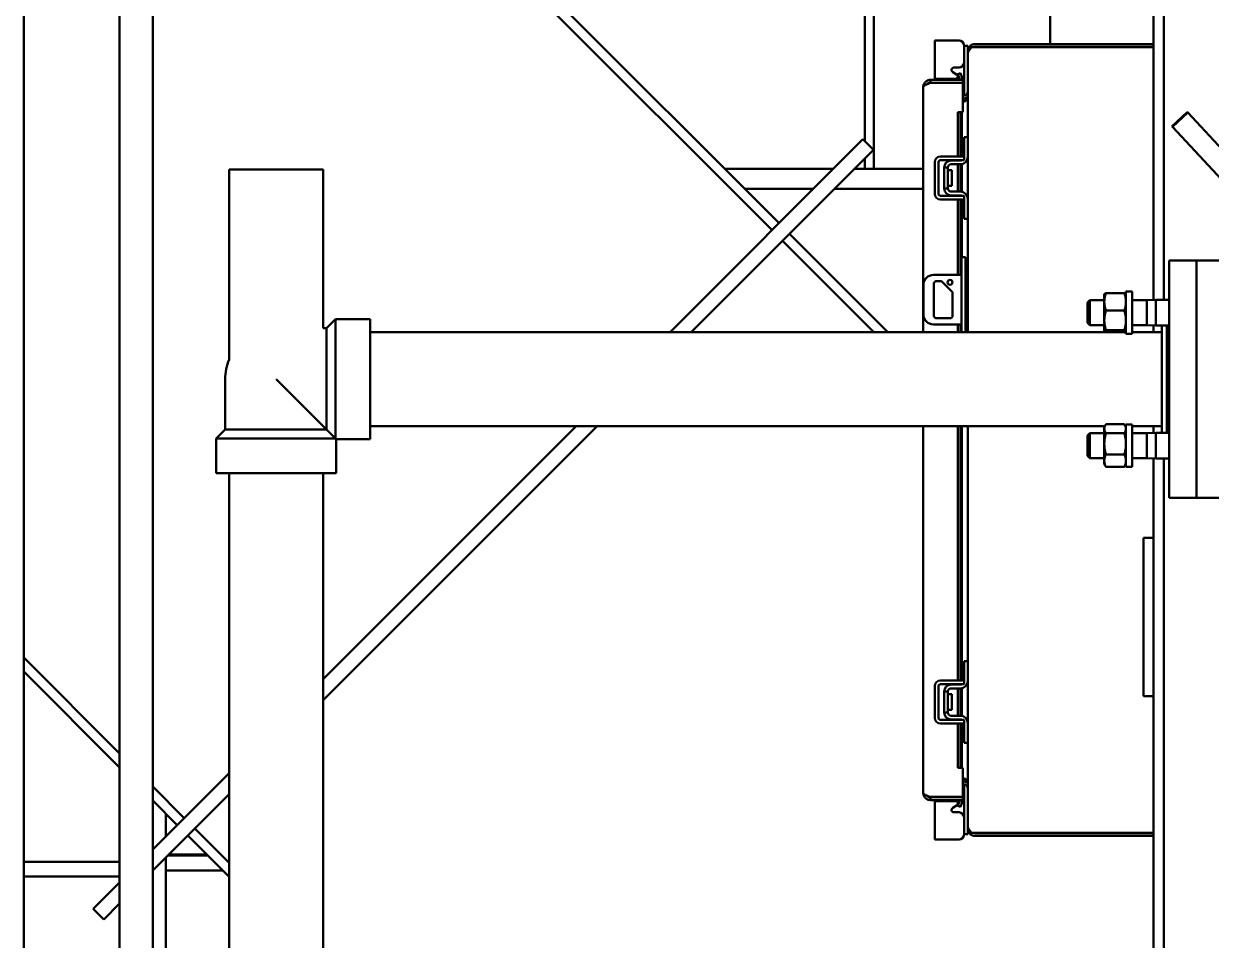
# Model space of a CAD drawing. Header units: inches. Extents: x 11 to 1621, y 11 to 1332.
# Drawn here: x 1170.35 to 1200.35, y 308.22 to 331.37 of the extents above; entities that cross this region are included whole.
import ezdxf

# ---------------------------------------------------------------- set-up
doc = ezdxf.new("R2010")
doc.units = ezdxf.units.IN
doc.header["$LTSCALE"] = 48
doc.header["$MEASUREMENT"] = 0
doc.layers.add('Visible (ANSI)', color=7, linetype='Continuous', lineweight=50)

msp = doc.modelspace()

# ---------------------------------------------------------------- linework, layer by layer
at = {"layer": 'Visible (ANSI)'}
for p, q in [((1191.602498, 328.406296), (1191.602498, 335.287462)), ((1191.830193, 327.701101), (1191.830193, 335.287462)), ((1198.894479, 324.389132), (1198.894479, 335.345503)), ((1199.154479, 324.391532), (1199.154479, 335.313348)), ((1172.776979, 334.773116), (1172.776979, 302.503616)), ((1173.616979, 334.773116), (1173.616979, 302.503616)), ((1170.354479, 334.444962), (1170.354479, 303.115962)), ((1196.281653, 334.148116), (1196.281653, 330.854648)), ((1189.258418, 326.154182), (1183.446979, 331.96562)), ((1183.770203, 331.99595), (1189.435194, 326.330959)), ((1193.36898, 330.948648), (1193.36898, 329.978648)), ((1193.513979, 330.948648), (1193.36898, 330.948648)), ((1193.513979, 330.948648), (1193.983979, 330.948648)), ((1194.108979, 330.814648), (1194.108979, 330.823648)), ((1194.108979, 330.694648), (1194.108979, 330.814648)), ((1194.203979, 330.814648), (1194.108979, 330.814648)), ((1194.108979, 330.694648), (1194.108979, 329.549676)), ((1194.203979, 330.814648), (1194.203979, 330.694648)), ((1194.203979, 330.694648), (1194.203979, 330.675648)), ((1194.203979, 330.675648), (1194.203979, 330.595648)), ((1194.203979, 330.675648), (1194.222851, 330.675648)), ((1194.272979, 330.816861), (1194.305862, 330.774648)), ((1194.382979, 330.774648), (1194.272979, 330.774648)), ((1194.272979, 330.736861), (1194.272979, 330.774648)), ((1194.382979, 330.854648), (1198.894479, 330.854648)), ((1194.382979, 330.785648), (1198.894479, 330.785648)), ((1198.894479, 330.774648), (1194.382979, 330.774648)), ((1196.281653, 330.785648), (1196.281653, 330.774648)), ((1194.203979, 328.504648), (1194.203979, 330.595648)), ((1193.922979, 330.09061), (1193.822387, 330.148687)), ((1193.852387, 330.260648), (1193.983979, 330.260648)), ((1194.016167, 330.123599), (1193.951328, 330.099999)), ((1193.986513, 330.003329), (1193.951328, 330.099999)), ((1194.051352, 330.026929), (1194.016167, 330.123599)), ((1193.079479, 323.578653), (1193.079479, 329.770648)), ((1193.258479, 329.949648), (1194.079479, 329.949648)), ((1193.258479, 329.949648), (1193.258479, 329.880648)), ((1193.258479, 329.880648), (1194.079479, 329.880648)), ((1193.258479, 329.873577), (1194.079479, 329.873577)), ((1193.36898, 329.978648), (1193.513979, 329.978648)), ((1193.892979, 329.978648), (1193.513979, 329.978648)), ((1194.079479, 329.880648), (1194.079479, 329.949648)), ((1194.079479, 329.873577), (1194.079479, 329.139577)), ((1194.079479, 329.548648), (1194.093979, 329.548648)), ((1194.079479, 329.479648), (1194.093979, 329.479648)), ((1194.093979, 329.468648), (1194.079479, 329.468648)), ((1194.095076, 329.399657), (1194.095076, 329.468654)), ((1194.095764, 329.468654), (1194.095076, 329.468654)), ((1194.095764, 329.399672), (1194.095764, 329.468654)), ((1193.951328, 329.139577), (1193.948925, 329.139577)), ((1194.016167, 329.139577), (1193.951328, 329.139577)), ((1193.951328, 328.019648), (1193.951328, 329.139577)), ((1194.016167, 329.139577), (1194.051352, 329.139577)), ((1194.016167, 328.019648), (1194.016167, 329.139577)), ((1194.057925, 329.139577), (1194.051352, 329.139577)), ((1194.079479, 329.139577), (1194.057925, 329.139577)), ((1194.057925, 328.019648), (1194.057925, 329.139577)), ((1199.358272, 328.777136), (1199.74589, 329.138595)), ((1199.372231, 328.762167), (1199.759848, 329.123626)), ((1199.74589, 329.138595), (1199.759848, 329.123626)), ((1199.759848, 329.123626), (1201.739369, 327.00085)), ((1199.372231, 328.762167), (1199.358272, 328.777136)), ((1201.431866, 326.553479), (1199.372231, 328.762167)), ((1186.682889, 323.578653), (1191.556515, 328.452279)), ((1191.556515, 328.452279), (1191.82168, 328.187114)), ((1194.203979, 328.504648), (1194.108979, 328.504648)), ((1194.108979, 328.384648), (1194.108979, 328.504648)), ((1194.108979, 328.384648), (1194.108979, 328.019648)), ((1194.203979, 328.504648), (1194.203979, 328.384648)), ((1194.203979, 328.004648), (1194.203979, 328.384648)), ((1191.82168, 328.187114), (1187.213219, 323.578653)), ((1191.602498, 327.701101), (1191.602498, 327.967932)), ((1193.983979, 328.019648), (1193.513979, 328.019648)), ((1193.513979, 327.924648), (1193.983979, 327.924648)), ((1193.783979, 327.914648), (1194.018979, 327.914648)), ((1193.951328, 327.914648), (1193.951328, 327.924648)), ((1193.983979, 328.019648), (1194.108979, 328.019648)), ((1194.108979, 327.924648), (1193.983979, 327.924648)), ((1194.016167, 327.914648), (1194.016167, 327.924648)), ((1194.057925, 327.923511), (1194.057925, 327.924648)), ((1194.108979, 327.924648), (1194.108979, 328.019648)), ((1194.203979, 326.944648), (1194.203979, 328.004648)), ((1177.918842, 327.691653), (1175.543842, 327.691653)), ((1175.543842, 327.691653), (1175.543842, 322.890665)), ((1177.918842, 327.691653), (1177.918842, 323.679434)), ((1188.065052, 327.701101), (1190.805336, 327.701101)), ((1191.335667, 327.701101), (1193.079479, 327.701101)), ((1191.602498, 327.701101), (1191.830193, 327.701101)), ((1193.36898, 327.874648), (1193.36898, 327.074648)), ((1193.463979, 327.874648), (1193.463979, 327.074648)), ((1193.703979, 327.739648), (1193.608979, 327.739648)), ((1193.608979, 327.739648), (1193.608979, 327.209648)), ((1193.703979, 327.739648), (1193.703979, 327.209648)), ((1193.800979, 327.674148), (1193.723979, 327.674148)), ((1193.783979, 327.819648), (1194.018979, 327.819648)), ((1193.800979, 327.275148), (1193.800979, 327.674148)), ((1193.951328, 327.129648), (1193.951328, 327.819648)), ((1194.016167, 327.129648), (1194.016167, 327.819648)), ((1194.057925, 327.125503), (1194.057925, 327.823794)), ((1188.565052, 327.201101), (1190.305336, 327.201101)), ((1190.835667, 327.201101), (1193.079479, 327.201101)), ((1193.983979, 327.024648), (1193.513979, 327.024648)), ((1193.703979, 327.209648), (1193.608979, 327.209648)), ((1193.800979, 327.275148), (1193.723979, 327.275148)), ((1193.783979, 327.129648), (1194.018979, 327.129648)), ((1194.018979, 327.034648), (1193.783979, 327.034648)), ((1193.951328, 327.024648), (1193.951328, 327.034648)), ((1194.108979, 327.024648), (1193.983979, 327.024648)), ((1194.016167, 327.024648), (1194.016167, 327.034648)), ((1194.057925, 327.024648), (1194.057925, 327.025786)), ((1194.108979, 326.929648), (1194.108979, 327.024648)), ((1193.513979, 326.929648), (1193.983979, 326.929648)), ((1193.951328, 325.024648), (1193.951328, 326.929648)), ((1194.108979, 326.929648), (1193.983979, 326.929648)), ((1194.016167, 325.024648), (1194.016167, 326.929648)), ((1194.057925, 325.469648), (1194.057925, 326.929648)), ((1194.108979, 326.929648), (1194.108979, 326.564648)), ((1194.203979, 326.944648), (1194.203979, 326.564648)), ((1194.108979, 326.444648), (1194.108979, 326.564648)), ((1194.108979, 326.444648), (1194.203979, 326.444648)), ((1194.203979, 326.564648), (1194.203979, 326.444648)), ((1194.203979, 323.578653), (1194.203979, 326.444648)), ((1191.833947, 323.578653), (1189.523583, 325.889017)), ((1189.700359, 326.065794), (1192.1875, 323.578653)), ((1194.049479, 325.469648), (1194.146479, 325.469648)), ((1194.049479, 323.578653), (1194.049479, 325.469648)), ((1194.146479, 323.578653), (1194.146479, 325.469648)), ((1199.291342, 319.391153), (1199.291342, 325.391153)), ((1199.291342, 325.391153), (1199.981342, 325.391153)), ((1199.981342, 319.391153), (1199.981342, 325.391153)), ((1199.981342, 325.391153), (1199.981342, 319.391153)), ((1200.671342, 325.391153), (1199.981342, 325.391153)), ((1194.024979, 325.024648), (1193.333979, 325.024648)), ((1194.049479, 325.024648), (1194.024979, 325.024648)), ((1194.203979, 325.024648), (1194.146479, 325.024648)), ((1193.083979, 324.774648), (1193.083979, 324.024648)), ((1193.349979, 324.806148), (1193.349979, 323.993148)), ((1193.537979, 324.868648), (1193.412479, 324.868648)), ((1193.818979, 324.587648), (1193.537979, 324.868648)), ((1198.200342, 323.534032), (1198.200342, 324.607032)), ((1198.356342, 324.607032), (1198.200342, 324.607032)), ((1198.356342, 324.607032), (1198.356342, 323.534032)), ((1193.818979, 323.993148), (1193.818979, 324.587648)), ((1197.231342, 324.327263), (1197.285443, 324.383032)), ((1197.231342, 323.8138), (1197.231342, 324.327263)), ((1197.653342, 324.383032), (1197.285443, 324.383032)), ((1197.285443, 324.383032), (1197.285443, 323.758032)), ((1197.653342, 324.539532), (1197.654672, 324.541836)), ((1197.653342, 324.539532), (1197.653342, 324.344001)), ((1197.653342, 324.344001), (1197.653342, 323.877294)), ((1197.695231, 324.563982), (1198.158452, 324.563982)), ((1198.200342, 324.539532), (1198.199011, 324.541836)), ((1198.731342, 324.383032), (1198.356342, 324.383032)), ((1198.731342, 324.383032), (1198.958645, 324.391532)), ((1198.731342, 324.383032), (1198.731342, 323.758032)), ((1198.958645, 324.391532), (1198.958645, 323.749532)), ((1199.291342, 324.391532), (1198.958645, 324.391532)), ((1197.695231, 324.124019), (1198.158452, 324.124019)), ((1178.003998, 323.679434), (1178.231342, 323.906778)), ((1178.231342, 320.891153), (1178.231342, 323.906778)), ((1178.231342, 323.906778), (1179.106342, 323.906778)), ((1179.106342, 320.875528), (1179.106342, 323.906778)), ((1193.333979, 323.774648), (1194.024979, 323.774648)), ((1193.412479, 323.930648), (1193.756479, 323.930648)), ((1193.951328, 323.578653), (1193.951328, 323.774648)), ((1194.016167, 323.578653), (1194.016167, 323.774648)), ((1194.024979, 323.774648), (1194.049479, 323.774648)), ((1194.146479, 323.774648), (1194.203979, 323.774648)), ((1197.231342, 323.8138), (1197.285443, 323.758032)), ((1197.653342, 323.758032), (1197.285443, 323.758032)), ((1197.653342, 323.877294), (1197.653342, 323.603825)), ((1198.731342, 323.758032), (1198.356342, 323.758032)), ((1198.731342, 323.758032), (1198.958645, 323.749532)), ((1198.894479, 323.578653), (1198.894479, 323.751931)), ((1199.291342, 323.749532), (1198.958645, 323.749532)), ((1199.106342, 323.749532), (1199.106342, 321.032774)), ((1199.231342, 323.749532), (1199.231342, 321.032774)), ((1178.003998, 323.679434), (1177.918842, 323.679434)), ((1178.003998, 323.679434), (1178.003998, 321.118497)), ((1197.690739, 323.578653), (1179.106342, 323.578653)), ((1197.653342, 323.603825), (1197.653342, 323.601532)), ((1197.653342, 323.601532), (1197.654672, 323.599227)), ((1197.695231, 323.630569), (1198.158452, 323.630569)), ((1197.695231, 323.577081), (1198.158452, 323.577081)), ((1198.200342, 323.578653), (1198.162944, 323.578653)), ((1198.200342, 323.601532), (1198.199011, 323.599227)), ((1198.356342, 323.534032), (1198.200342, 323.534032)), ((1199.106342, 323.578653), (1198.356342, 323.578653)), ((1175.44306, 322.391153), (1175.44306, 321.118497)), ((1178.003998, 321.118497), (1176.731342, 322.391153)), ((1175.44306, 321.118497), (1175.215717, 320.891153)), ((1178.003998, 321.118497), (1175.44306, 321.118497)), ((1177.918842, 314.814606), (1184.307889, 321.203653)), ((1184.838219, 321.203653), (1177.918842, 314.284276)), ((1178.003998, 321.118497), (1178.231342, 320.891153)), ((1197.666551, 321.203653), (1179.106342, 321.203653)), ((1193.079479, 311.938648), (1193.079479, 321.203653)), ((1193.951328, 314.779648), (1193.951328, 321.203653)), ((1194.016167, 314.779648), (1194.016167, 321.203653)), ((1194.057925, 314.779648), (1194.057925, 321.203653)), ((1194.203979, 315.264648), (1194.203979, 321.203653)), ((1197.231342, 320.968506), (1197.285443, 321.024274)), ((1197.653342, 321.024274), (1197.285443, 321.024274)), ((1197.285443, 321.024274), (1197.285443, 320.399274)), ((1197.653342, 321.180774), (1197.679738, 321.226495)), ((1197.653342, 321.180774), (1197.653342, 321.139115)), ((1197.653342, 321.139115), (1197.653342, 320.758096)), ((1197.695231, 321.250681), (1198.158452, 321.250681)), ((1197.695231, 321.02755), (1198.158452, 321.02755)), ((1198.200342, 321.180774), (1198.173945, 321.226495)), ((1198.200342, 321.203653), (1198.187133, 321.203653)), ((1198.200342, 320.175274), (1198.200342, 321.248274)), ((1198.356342, 321.248274), (1198.200342, 321.248274)), ((1198.356342, 321.248274), (1198.356342, 320.175274)), ((1199.106342, 321.203653), (1198.356342, 321.203653)), ((1198.731342, 321.024274), (1198.356342, 321.024274)), ((1198.731342, 321.024274), (1198.958645, 321.032774)), ((1198.731342, 321.024274), (1198.731342, 320.399274)), ((1198.894479, 321.030375), (1198.894479, 321.203653)), ((1198.958645, 321.032774), (1198.958645, 320.390774)), ((1199.291342, 321.032774), (1198.958645, 321.032774)), ((1175.215717, 320.891153), (1178.231342, 320.891153)), ((1175.215717, 320.891153), (1175.215717, 320.016153)), ((1178.231342, 320.891153), (1178.246967, 320.875528)), ((1178.246967, 320.875528), (1178.246967, 320.016153)), ((1178.246967, 320.875528), (1179.106342, 320.875528)), ((1197.231342, 320.455043), (1197.231342, 320.968506)), ((1197.653342, 320.758096), (1197.653342, 320.330755)), ((1197.231342, 320.455043), (1197.285443, 320.399274)), ((1197.695231, 320.488643), (1198.158452, 320.488643)), ((1197.653342, 320.399274), (1197.285443, 320.399274)), ((1197.653342, 320.330755), (1197.653342, 320.242774)), ((1197.653342, 320.242774), (1197.679738, 320.197054)), ((1197.695231, 320.172868), (1198.158452, 320.172868)), ((1198.200342, 320.242774), (1198.173945, 320.197054)), ((1198.356342, 320.175274), (1198.200342, 320.175274)), ((1198.731342, 320.399274), (1198.356342, 320.399274)), ((1198.731342, 320.399274), (1198.958645, 320.390774)), ((1198.894479, 318.380235), (1198.894479, 320.393174)), ((1199.291342, 320.390774), (1198.958645, 320.390774)), ((1199.154479, 291.942735), (1199.154479, 320.390774)), ((1175.215717, 320.016153), (1178.246967, 320.016153)), ((1175.543842, 320.016153), (1175.543842, 304.504153)), ((1177.918842, 320.016153), (1177.918842, 304.504153)), ((1199.291342, 319.391153), (1199.981342, 319.391153)), ((1200.671342, 319.391153), (1199.981342, 319.391153)), ((1198.894479, 318.380235), (1198.644479, 318.380235)), ((1198.644479, 314.380235), (1198.644479, 318.380235)), ((1198.894479, 314.380235), (1198.894479, 318.380235)), ((1170.354479, 315.359635), (1172.776979, 312.937135)), ((1172.776979, 312.583582), (1170.354479, 315.006082)), ((1194.203979, 315.264648), (1194.108979, 315.264648)), ((1194.108979, 315.144648), (1194.108979, 315.264648)), ((1194.108979, 315.144648), (1194.108979, 314.779648)), ((1194.203979, 315.264648), (1194.203979, 315.144648)), ((1194.203979, 314.764648), (1194.203979, 315.144648)), ((1193.983979, 314.779648), (1193.513979, 314.779648)), ((1193.983979, 314.779648), (1194.108979, 314.779648)), ((1194.108979, 314.684648), (1194.108979, 314.779648)), ((1194.203979, 313.704648), (1194.203979, 314.764648)), ((1193.36898, 314.634648), (1193.36898, 313.834648)), ((1193.463979, 314.634648), (1193.463979, 313.834648)), ((1193.513979, 314.684648), (1193.983979, 314.684648)), ((1193.703979, 314.499648), (1193.608979, 314.499648)), ((1193.608979, 314.499648), (1193.608979, 313.969648)), ((1193.703979, 314.499648), (1193.703979, 313.969648)), ((1193.800979, 314.434148), (1193.723979, 314.434148)), ((1193.783979, 314.674648), (1194.018979, 314.674648)), ((1193.783979, 314.579648), (1194.018979, 314.579648)), ((1193.800979, 314.035148), (1193.800979, 314.434148)), ((1193.951328, 314.674648), (1193.951328, 314.684648)), ((1193.951328, 313.889648), (1193.951328, 314.579648)), ((1194.108979, 314.684648), (1193.983979, 314.684648)), ((1194.016167, 314.674648), (1194.016167, 314.684648)), ((1194.016167, 313.889648), (1194.016167, 314.579648)), ((1194.057925, 314.683511), (1194.057925, 314.684648)), ((1194.057925, 313.885503), (1194.057925, 314.583794)), ((1198.894479, 314.380235), (1198.644479, 314.380235)), ((1198.894479, 291.942735), (1198.894479, 314.380235)), ((1193.703979, 313.969648), (1193.608979, 313.969648)), ((1193.800979, 314.035148), (1193.723979, 314.035148)), ((1193.783979, 313.889648), (1194.018979, 313.889648)), ((1193.983979, 313.784648), (1193.513979, 313.784648)), ((1193.513979, 313.689648), (1193.983979, 313.689648)), ((1194.018979, 313.794648), (1193.783979, 313.794648)), ((1193.951328, 313.784648), (1193.951328, 313.794648)), ((1193.951328, 312.56972), (1193.951328, 313.689648)), ((1194.108979, 313.784648), (1193.983979, 313.784648)), ((1194.108979, 313.689648), (1193.983979, 313.689648)), ((1194.016167, 313.784648), (1194.016167, 313.794648)), ((1194.016167, 312.56972), (1194.016167, 313.689648)), ((1194.057925, 313.784648), (1194.057925, 313.785786)), ((1194.057925, 312.56972), (1194.057925, 313.689648)), ((1194.108979, 313.689648), (1194.108979, 313.784648)), ((1194.108979, 313.689648), (1194.108979, 313.324648)), ((1194.203979, 313.704648), (1194.203979, 313.324648)), ((1194.108979, 313.204648), (1194.108979, 313.324648)), ((1194.203979, 313.324648), (1194.203979, 313.204648)), ((1194.108979, 313.204648), (1194.203979, 313.204648)), ((1194.203979, 311.113648), (1194.203979, 313.204648)), ((1173.616979, 310.512744), (1175.543842, 312.439606)), ((1193.948925, 312.56972), (1193.951328, 312.56972)), ((1194.016167, 312.56972), (1193.951328, 312.56972)), ((1194.051352, 312.56972), (1194.016167, 312.56972)), ((1194.051352, 312.56972), (1194.057925, 312.56972)), ((1194.057925, 312.56972), (1194.079479, 312.56972)), ((1194.079479, 312.56972), (1194.079479, 311.83572)), ((1194.095076, 312.240643), (1194.095076, 312.30964)), ((1194.095764, 312.240643), (1194.095764, 312.309625)), ((1173.616979, 312.097135), (1174.409175, 311.30494)), ((1194.079479, 312.240648), (1194.093979, 312.240648)), ((1194.079479, 312.229648), (1194.093979, 312.229648)), ((1194.079479, 312.160648), (1194.093979, 312.160648)), ((1194.095076, 312.240643), (1194.095764, 312.240643)), ((1194.108979, 312.159621), (1194.108979, 311.014648)), ((1175.543842, 311.909276), (1173.616979, 309.982414)), ((1174.232399, 311.128163), (1173.616979, 311.743582)), ((1193.258479, 311.83572), (1194.079479, 311.83572)), ((1193.258479, 311.828648), (1194.079479, 311.828648)), ((1193.258479, 311.759648), (1193.258479, 311.828648)), ((1194.079479, 311.759648), (1193.258479, 311.759648)), ((1193.36898, 310.760648), (1193.36898, 311.730648)), ((1193.513979, 311.730648), (1193.36898, 311.730648)), ((1193.513979, 311.730648), (1193.892979, 311.730648)), ((1193.951328, 311.609298), (1193.986513, 311.705968)), ((1194.079479, 311.828648), (1194.079479, 311.759648)), ((1173.946979, 310.842744), (1173.946979, 311.413582)), ((1193.822387, 311.56061), (1193.922979, 311.618687)), ((1193.983979, 311.448648), (1193.852387, 311.448648)), ((1194.016167, 311.585698), (1193.951328, 311.609298)), ((1194.016167, 311.585698), (1194.051352, 311.682368)), ((1194.203979, 311.033648), (1194.203979, 311.113648)), ((1175.543842, 309.81672), (1174.497564, 310.862998)), ((1174.67434, 311.039775), (1175.543842, 310.170273)), ((1194.108979, 310.894648), (1194.108979, 311.014648)), ((1194.108979, 310.885648), (1194.108979, 310.894648)), ((1194.203979, 310.894648), (1194.108979, 310.894648)), ((1194.203979, 311.014648), (1194.203979, 311.033648)), ((1194.222851, 311.033648), (1194.203979, 311.033648)), ((1194.203979, 311.014648), (1194.203979, 310.894648)), ((1194.272979, 310.972436), (1194.272979, 310.934648)), ((1194.272979, 310.934648), (1194.382979, 310.934648)), ((1194.272979, 310.892436), (1194.305862, 310.934648)), ((1194.382979, 310.934648), (1198.894479, 310.934648)), ((1198.894479, 310.923648), (1194.382979, 310.923648)), ((1198.894479, 310.854648), (1194.382979, 310.854648)), ((1193.36898, 310.760648), (1193.513979, 310.760648)), ((1193.983979, 310.760648), (1193.513979, 310.760648)), ((1173.946979, 309.981101), (1173.946979, 310.312414)), ((1173.946979, 303.316653), (1173.946979, 310.312414)), ((1174.999461, 310.361101), (1173.995667, 310.361101)), ((1174.015667, 310.381101), (1174.946779, 310.381101)), ((1172.776979, 310.201101), (1170.354479, 310.201101)), ((1175.379461, 309.981101), (1173.946979, 309.981101)), ((1172.776979, 309.826101), (1170.354479, 309.826101)), ((1172.111078, 309.006843), (1172.776979, 309.672744)), ((1172.376243, 308.741678), (1172.111078, 309.006843)), ((1172.776979, 309.142414), (1172.376243, 308.741678))]:
    msp.add_line(p, q, dxfattribs=at)
for centre, radius in [((1247.196979, 358.380235), 48.3125), ((1193.755979, 324.837648), 0.0625)]:
    msp.add_circle(centre, radius, dxfattribs=at)
for centre, radius, start, end in [((1193.983979, 330.823648), 0.125, 0, 90), ((1194.382979, 330.675648), 0.179, 127.9174242, 180), ((1194.382979, 330.595648), 0.179, 127.9174242, 180), ((1194.382979, 330.675648), 0.179, 90, 127.9174242), ((1194.382979, 330.675648), 0.11, 90, 115.8419328), ((1193.983979, 330.385648), 0.125, 270, 0), ((1193.852387, 330.200648), 0.06, 90, 240), ((1193.892979, 330.038648), 0.06, 270, 60), ((1193.948925, 329.989648), 0.109, 338.4709772, 20), ((1193.948925, 329.989648), 0.04, 270, 20), ((1194.093979, 329.658648), 0.11, 270, 0), ((1194.093979, 329.658648), 0.179, 270, 304.729191), ((1193.513979, 327.874648), 0.145, 90, 180), ((1193.513979, 327.874648), 0.05, 90, 180), ((1193.783979, 327.739648), 0.175, 90, 180), ((1194.018979, 328.004648), 0.185, 270, 0), ((1194.018979, 328.004648), 0.09, 270, 297.2660445), ((1193.783979, 327.739648), 0.08, 90, 180), ((1193.723979, 327.694148), 0.02, 180, 270), ((1193.513979, 327.074648), 0.145, 180, 270), ((1193.513979, 327.074648), 0.05, 180, 270), ((1193.783979, 327.209648), 0.175, 180, 270), ((1193.723979, 327.255148), 0.02, 90, 180), ((1193.783979, 327.209648), 0.08, 180, 270), ((1194.018979, 326.944648), 0.185, 0, 90), ((1194.018979, 326.944648), 0.09, 62.7339555, 90), ((1193.333979, 324.774648), 0.25, 90, 180), ((1193.412479, 324.806148), 0.0625, 90, 180), ((1193.333979, 324.024648), 0.25, 180, 270), ((1193.412479, 323.993148), 0.0625, 180, 270), ((1193.756479, 323.993148), 0.0625, 270, 0), ((1176.731342, 322.391153), 1.288281, 157.1863449, 180), ((1193.513979, 314.634648), 0.145, 90, 180), ((1194.018979, 314.764648), 0.185, 270, 0), ((1193.513979, 314.634648), 0.05, 90, 180), ((1193.783979, 314.499648), 0.175, 90, 180), ((1193.783979, 314.499648), 0.08, 90, 180), ((1193.723979, 314.454148), 0.02, 180, 270), ((1194.018979, 314.764648), 0.09, 270, 297.2660445), ((1193.513979, 313.834648), 0.145, 180, 270), ((1193.513979, 313.834648), 0.05, 180, 270), ((1193.783979, 313.969648), 0.175, 180, 270), ((1193.723979, 314.015148), 0.02, 90, 180), ((1193.783979, 313.969648), 0.08, 180, 270), ((1194.018979, 313.704648), 0.185, 0, 90), ((1194.018979, 313.704648), 0.09, 62.7339555, 90), ((1194.09398, 312.130649), 0.11, 89.4289405, 90.0000069), ((1194.093979, 312.050648), 0.179, 55.270809, 90), ((1194.093979, 312.050648), 0.11, 0, 90), ((1193.892979, 311.670648), 0.06, 300, 90), ((1193.948925, 311.719648), 0.04, 340, 90), ((1193.948925, 311.719648), 0.109, 340, 21.5290228), ((1193.852387, 311.508648), 0.06, 120, 270), ((1193.983979, 311.323648), 0.125, 0, 90), ((1173.946979, 310.361101), 1, 86.9081544, 90), ((1194.382979, 311.113648), 0.179, 180, 232.0825758), ((1193.983979, 310.885648), 0.125, 270, 0), ((1194.382979, 311.033648), 0.179, 180, 232.0825758), ((1194.382979, 311.033648), 0.179, 232.0825758, 270), ((1194.382979, 311.033648), 0.11, 244.1580672, 270)]:
    msp.add_arc(centre, radius, start, end, dxfattribs=at)
for centre, major_axis, ratio, start_param, end_param in [((1194.09398, 329.578519), (0.109934, 0.000495), 0.999410777, 4.707882477, 4.717855332), ((1194.093979, 329.578648), (0, 0.179), 0.61452514, 3.151559632, 4.71238898), ((1194.093979, 312.130648), (0, -0.179), 0.61452514, 1.570796327, 3.131625676)]:
    msp.add_ellipse(centre, major_axis=major_axis, ratio=ratio, start_param=start_param, end_param=end_param, dxfattribs=at)
for points, knots in [([(1194.108979, 330.254648), (1194.108979, 330.259662), (1194.108988, 330.265103), (1194.108922, 330.275578), (1194.108836, 330.280611), (1194.108375, 330.289235), (1194.107965, 330.293559), (1194.106436, 330.301054), (1194.105292, 330.304226), (1194.102254, 330.309187), (1194.100047, 330.311266), (1194.094463, 330.313913), (1194.091078, 330.314503), (1194.087347, 330.314631), (1194.087101, 330.314637), (1194.086853, 330.314642)], [0.428761166, 0.428761166, 0.428761166, 0.428761166, 0.4669628796, 0.4669628796, 0.5051645932, 0.5051645932, 0.5431684825, 0.5431684825, 0.5811723718, 0.5811723718, 0.6222502175, 0.6222502175, 0.6633280632, 0.6633280632, 0.6661982191, 0.6661982191, 0.6661982191, 0.6661982191]), ([(1193.258479, 329.949648), (1193.24666, 329.949648), (1193.235026, 329.948488), (1193.223596, 329.946217), (1193.212166, 329.943945), (1193.200853, 329.940526), (1193.189985, 329.936025), (1193.179118, 329.931524), (1193.168828, 329.926018), (1193.159126, 329.919544), (1193.149423, 329.913069), (1193.140223, 329.905533), (1193.131935, 329.897249), (1193.123648, 329.888964), (1193.116248, 329.879954), (1193.109745, 329.870243), (1193.103243, 329.860532), (1193.097618, 329.850027), (1193.09314, 329.839234), (1193.088663, 329.828441), (1193.085265, 329.817287), (1193.082964, 329.805794), (1193.080662, 329.794302), (1193.079479, 329.782468), (1193.079479, 329.770648)], [0, 0, 0, 0, 0.000945503951, 0.000945503951, 0.000945503951, 0.001891007901, 0.001891007901, 0.001891007901, 0.002836511852, 0.002836511852, 0.002836511852, 0.003782015803, 0.003782015803, 0.003782015803, 0.004727519754, 0.004727519754, 0.004727519754, 0.005673023704, 0.005673023704, 0.005673023704, 0.006618527655, 0.006618527655, 0.006618527655, 0.007564031606, 0.007564031606, 0.007564031606, 0.007564031606]), ([(1193.079479, 329.770648), (1193.079479, 329.774975), (1193.08064, 329.779235), (1193.082911, 329.783501), (1193.085183, 329.787766), (1193.088602, 329.792072), (1193.093103, 329.796378), (1193.097603, 329.800684), (1193.10311, 329.804936), (1193.109584, 329.809206), (1193.116059, 329.813476), (1193.123595, 329.817809), (1193.131879, 329.822098), (1193.140164, 329.826388), (1193.149174, 329.830636), (1193.158885, 329.834914), (1193.168596, 329.839192), (1193.179101, 329.843534), (1193.189894, 329.847812), (1193.200687, 329.852089), (1193.211841, 329.856337), (1193.223334, 329.860627), (1193.234826, 329.864918), (1193.24666, 329.869251), (1193.258479, 329.873577)], [0, 0, 0, 0, 0.000945503951, 0.000945503951, 0.000945503951, 0.001891007901, 0.001891007901, 0.001891007901, 0.002836511852, 0.002836511852, 0.002836511852, 0.003782015803, 0.003782015803, 0.003782015803, 0.004727519754, 0.004727519754, 0.004727519754, 0.005673023704, 0.005673023704, 0.005673023704, 0.006618527655, 0.006618527655, 0.006618527655, 0.007564031606, 0.007564031606, 0.007564031606, 0.007564031606]), ([(1193.258479, 329.880648), (1193.247661, 329.880648), (1193.236901, 329.879052), (1193.216196, 329.872772), (1193.206363, 329.868121), (1193.191377, 329.858108), (1193.185794, 329.853526), (1193.178484, 329.846217), (1193.176366, 329.843909), (1193.17435, 329.841516)], [-0.5116408186, -0.5116408186, -0.5116408186, -0.5116408186, -0.4156832853, -0.4156832853, -0.3197306505, -0.3197306505, -0.2558263704, -0.2558263704, -0.2280401941, -0.2280401941, -0.2280401941, -0.2280401941]), ([(1193.079479, 311.938648), (1193.079479, 311.926829), (1193.08064, 311.915195), (1193.082911, 311.903765), (1193.085183, 311.892335), (1193.088602, 311.881022), (1193.093103, 311.870154), (1193.097603, 311.859287), (1193.10311, 311.848997), (1193.109584, 311.839295), (1193.116059, 311.829592), (1193.123595, 311.820392), (1193.131879, 311.812104), (1193.140164, 311.803817), (1193.149174, 311.796417), (1193.158885, 311.789914), (1193.168596, 311.783412), (1193.179101, 311.777787), (1193.189894, 311.773309), (1193.200687, 311.768832), (1193.211841, 311.765434), (1193.223334, 311.763133), (1193.234826, 311.760831), (1193.24666, 311.759648), (1193.258479, 311.759648)], [0, 0, 0, 0, 0.000945503951, 0.000945503951, 0.000945503951, 0.001891007901, 0.001891007901, 0.001891007901, 0.002836511852, 0.002836511852, 0.002836511852, 0.003782015803, 0.003782015803, 0.003782015803, 0.004727519754, 0.004727519754, 0.004727519754, 0.005673023704, 0.005673023704, 0.005673023704, 0.006618527655, 0.006618527655, 0.006618527655, 0.007564031606, 0.007564031606, 0.007564031606, 0.007564031606]), ([(1193.258479, 311.83572), (1193.24666, 311.840046), (1193.235026, 311.844306), (1193.223596, 311.848572), (1193.212166, 311.852837), (1193.200853, 311.857143), (1193.189985, 311.861449), (1193.179118, 311.865755), (1193.168828, 311.870007), (1193.159126, 311.874277), (1193.149423, 311.878547), (1193.140223, 311.88288), (1193.131935, 311.88717), (1193.123648, 311.891459), (1193.116248, 311.895707), (1193.109745, 311.899985), (1193.103243, 311.904263), (1193.097618, 311.908605), (1193.09314, 311.912883), (1193.088663, 311.91716), (1193.085265, 311.921408), (1193.082964, 311.925699), (1193.080662, 311.929989), (1193.079479, 311.934322), (1193.079479, 311.938648)], [0, 0, 0, 0, 0.000945503951, 0.000945503951, 0.000945503951, 0.001891007901, 0.001891007901, 0.001891007901, 0.002836511852, 0.002836511852, 0.002836511852, 0.003782015803, 0.003782015803, 0.003782015803, 0.004727519754, 0.004727519754, 0.004727519754, 0.005673023704, 0.005673023704, 0.005673023704, 0.006618527655, 0.006618527655, 0.006618527655, 0.007564031606, 0.007564031606, 0.007564031606, 0.007564031606]), ([(1193.17435, 311.867781), (1193.176365, 311.865389), (1193.178482, 311.863082), (1193.185791, 311.855773), (1193.191374, 311.851191), (1193.206361, 311.841177), (1193.216194, 311.836526), (1193.2369, 311.830245), (1193.24766, 311.828648), (1193.258479, 311.828648)], [-0.2836005777, -0.2836005777, -0.2836005777, -0.2836005777, -0.2558263704, -0.2558263704, -0.1919190988, -0.1919190988, -0.0959619981, -0.0959619981, 0, 0, 0, 0]), ([(1194.086853, 311.394655), (1194.087101, 311.394659), (1194.087347, 311.394666), (1194.091078, 311.394794), (1194.094463, 311.395384), (1194.100047, 311.398031), (1194.102254, 311.40011), (1194.105292, 311.405071), (1194.106436, 311.408243), (1194.107965, 311.415738), (1194.108375, 311.420062), (1194.108836, 311.428686), (1194.108922, 311.433719), (1194.108988, 311.444194), (1194.108979, 311.449635), (1194.108979, 311.454648)], [0.1913241129, 0.1913241129, 0.1913241129, 0.1913241129, 0.1941942688, 0.1941942688, 0.2352721145, 0.2352721145, 0.2763499602, 0.2763499602, 0.3143538495, 0.3143538495, 0.3523577388, 0.3523577388, 0.3905594524, 0.3905594524, 0.428761166, 0.428761166, 0.428761166, 0.428761166]), ([(1174.945512, 310.415103), (1174.946173, 310.402884), (1174.946528, 310.392273), (1174.947068, 310.36864), (1174.946979, 310.361101), (1174.946979, 310.361101)], [-0.4431619418, -0.4431619418, -0.4431619418, -0.4431619418, -0.2872088501, -0.2872088501, 0, 0, 0, 0])]:
    msp.add_open_spline(points, degree=3, knots=knots, dxfattribs=at)
for points, weights in [([(1197.695231, 324.563982), (1197.653342, 324.446095), (1197.653342, 324.344001)], [1, 1.0379548493, 1]), ([(1197.653342, 324.344001), (1197.653342, 324.241907), (1197.695231, 324.124019)], [1, 1.0379548493, 1]), ([(1197.654672, 324.541836), (1197.660622, 324.552141), (1197.695231, 324.563982)], [1.01116576982, 1.03115301872, 1]), ([(1198.158452, 324.563982), (1198.193061, 324.552141), (1198.199011, 324.541836)], [1, 1.03115301872, 1.01116576982]), ([(1198.200342, 324.344001), (1198.200342, 324.446095), (1198.158452, 324.563982)], [1, 1.0379548493, 1]), ([(1198.158452, 324.124019), (1198.200342, 324.241907), (1198.200342, 324.344001)], [1, 1.0379548493, 1]), ([(1197.695231, 324.124019), (1197.653342, 323.9918), (1197.653342, 323.877294)], [1, 1.0379548493, 1]), ([(1198.200342, 323.877294), (1198.200342, 323.9918), (1198.158452, 324.124019)], [1, 1.0379548493, 1]), ([(1197.653342, 323.877294), (1197.653342, 323.762788), (1197.695231, 323.630569)], [1, 1.0379548493, 1]), ([(1198.158452, 323.630569), (1198.200342, 323.762788), (1198.200342, 323.877294)], [1, 1.0379548493, 1]), ([(1197.695231, 323.630569), (1197.653342, 323.616237), (1197.653342, 323.603825)], [1, 1.0379548493, 1]), ([(1197.653342, 323.603825), (1197.653342, 323.591413), (1197.695231, 323.577081)], [1, 1.0379548493, 1]), ([(1198.200342, 323.603825), (1198.200342, 323.616237), (1198.158452, 323.630569)], [1, 1.0379548493, 1]), ([(1198.158452, 323.577081), (1198.200342, 323.591413), (1198.200342, 323.603825)], [1, 1.0379548493, 1]), ([(1197.695231, 321.250681), (1197.653342, 321.190893), (1197.653342, 321.139115)], [1, 1.0379548493, 1]), ([(1197.653342, 321.139115), (1197.653342, 321.087337), (1197.695231, 321.02755)], [1, 1.0379548493, 1]), ([(1197.695231, 321.02755), (1197.653342, 320.88315), (1197.653342, 320.758096)], [1, 1.0379548493, 1]), ([(1198.200342, 321.139115), (1198.200342, 321.190893), (1198.158452, 321.250681)], [1, 1.0379548493, 1]), ([(1198.158452, 321.02755), (1198.200342, 321.087337), (1198.200342, 321.139115)], [1, 1.0379548493, 1]), ([(1198.200342, 320.758096), (1198.200342, 320.88315), (1198.158452, 321.02755)], [1, 1.0379548493, 1]), ([(1197.653342, 320.758096), (1197.653342, 320.633042), (1197.695231, 320.488643)], [1, 1.0379548493, 1]), ([(1198.158452, 320.488643), (1198.200342, 320.633042), (1198.200342, 320.758096)], [1, 1.0379548493, 1]), ([(1197.695231, 320.488643), (1197.653342, 320.404031), (1197.653342, 320.330755)], [1, 1.0379548493, 1]), ([(1198.200342, 320.330755), (1198.200342, 320.404031), (1198.158452, 320.488643)], [1, 1.0379548493, 1]), ([(1197.653342, 320.330755), (1197.653342, 320.257479), (1197.695231, 320.172868)], [1, 1.0379548493, 1]), ([(1197.695231, 320.172868), (1197.686543, 320.185268), (1197.679738, 320.197054)], [1, 1.00764220757, 1.01220689869]), ([(1198.158452, 320.172868), (1198.200342, 320.257479), (1198.200342, 320.330755)], [1, 1.0379548493, 1]), ([(1198.173945, 320.197054), (1198.16714, 320.185268), (1198.158452, 320.172868)], [1.01220689869, 1.00764220757, 1])]:
    msp.add_rational_spline(points, weights, degree=2, dxfattribs=at)

doc.saveas('drawing.dxf')
